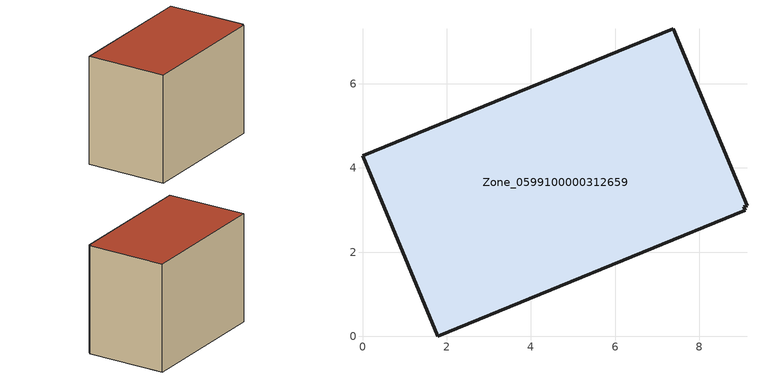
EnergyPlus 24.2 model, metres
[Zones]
Zone_0599100000312659
 floor ground (C_G): 9.13,3.1 9.06,3.08 9.1,2.99 1.78,0 0,4.29 7.38,7.31 z0
 wall outside (C_F): 9.13,3.1 7.38,7.31 0,4.29 1.78,0 9.1,2.99 9.06,3.08 9.13,3.1 z0:6.22
 roof outside (C_R): 9.06,3.08 9.13,3.1 7.38,7.31 0,4.29 1.78,0 9.1,2.99 z6.22
[BUILDING]
Pand.0599100000312659: North Axis=0; Terrain=City; Loads Convergence Tolerance Value=0.04; Temperature Convergence Tolerance Value=0.4; Solar Distribution=FullExterior; Maximum Number of Warmup Days=25; Minimum Number of Warmup Days=1
[Site:Location]
Rotterdam.The.Hague.AP_ZH_NLD Design_Conditions: Latitude=51.96; Longitude=4.45; Time Zone=1; Elevation=-4.5
[SITE:GROUNDTEMPERATURE:BUILDINGSURFACE]
18, 18, 18, 18, 18, 18, 18, 18, 18, 18, 18, 18
[MATERIAL] Thermal Absorptance=0.9; Solar Absorptance=0.7; Visible Absorptance=0.7
Name | Roughness | Thickness | Conductivity | Density | Specific Heat
G.TI.1946 | MediumSmooth | 0.15 | 1 | 540 | 1210
F.TI.1946 | Rough | 0.3 | 0.857143 | 1920 | 840
R.TI.1946 | MediumRough | 0.2 | 0.1 | 1500 | 1000
[CONSTRUCTION]
C_G: G.TI.1946
C_F: F.TI.1946
C_R: R.TI.1946
[ZONE]
Zone_0599100000312659: Type=1; Multiplier=1; Ceiling Height=Autocalculate; Volume=Autocalculate; Floor Area=autocalculate; Part of Total Floor Area=Yes
[ZONEINFILTRATION:DESIGNFLOWRATE]
Infil_Zone_0599100000312659: Zone or ZoneList or Space or SpaceList=Zone_0599100000312659; Schedule=AlwaysOn; Design Flow Rate Calculation Method=Flow/Area; Flow Rate per Floor Area=0.003; Constant Term Coefficient=1; Temperature Term Coefficient=0; Velocity Term Coefficient=0; Velocity Squared Term Coefficient=0
[HVACTEMPLATE:ZONE:IDEALLOADSAIRSYSTEM]
Zone_0599100000312659: Maximum Heating Supply Air Temperature=50; Minimum Cooling Supply Air Temperature=13; Maximum Heating Supply Air Humidity Ratio=0.0156; Minimum Cooling Supply Air Humidity Ratio=0.0077; Heating Limit=NoLimit; Cooling Limit=NoLimit; Dehumidification Control Type=ConstantSensibleHeatRatio; Cooling Sensible Heat Ratio=0.7; Dehumidification Setpoint=60; Humidification Control Type=None; Humidification Setpoint=30; Outdoor Air Method=None; Outdoor Air Flow Rate per Person=0.00944; Outdoor Air Flow Rate per Zone Floor Area=0; Outdoor Air Flow Rate per Zone=0; Demand Controlled Ventilation Type=None; Outdoor Air Economizer Type=NoEconomizer; Heat Recovery Type=None; Sensible Heat Recovery Effectiveness=0.7; Latent Heat Recovery Effectiveness=0.65
[ZONECONTROL:THERMOSTAT]
ThermostatControl_Zone_0599100000312659: Zone or ZoneList=Zone_0599100000312659; Control Type Schedule=DualSetpointControlType; Control 1=Thermostat_Zone_0599100000312659; Temperature Difference Between Cutout And Setpoint=0
[THERMOSTATSETPOINT:DUALSETPOINT]
Thermostat_Zone_0599100000312659: Heating Setpoint Temperature Schedule=HeatingSetpoint_Zone_0599100000312659; Cooling Setpoint Temperature Schedule=CoolingSetpoint_Zone_0599100000312659
[SCHEDULE:COMPACT]
HeatingSetpoint_Zone_0599100000312659: Through: 12/31, For: AllDays, Until: 24:00, 21
CoolingSetpoint_Zone_0599100000312659: Through: 12/31, For: AllDays, Until: 24:00, 24
DualSetpointControlType: Through: 12/31, For: AllDays, Until: 24:00, 4
AlwaysOn: Through: 12/31, For: AllDays, Until: 24:00, 1
